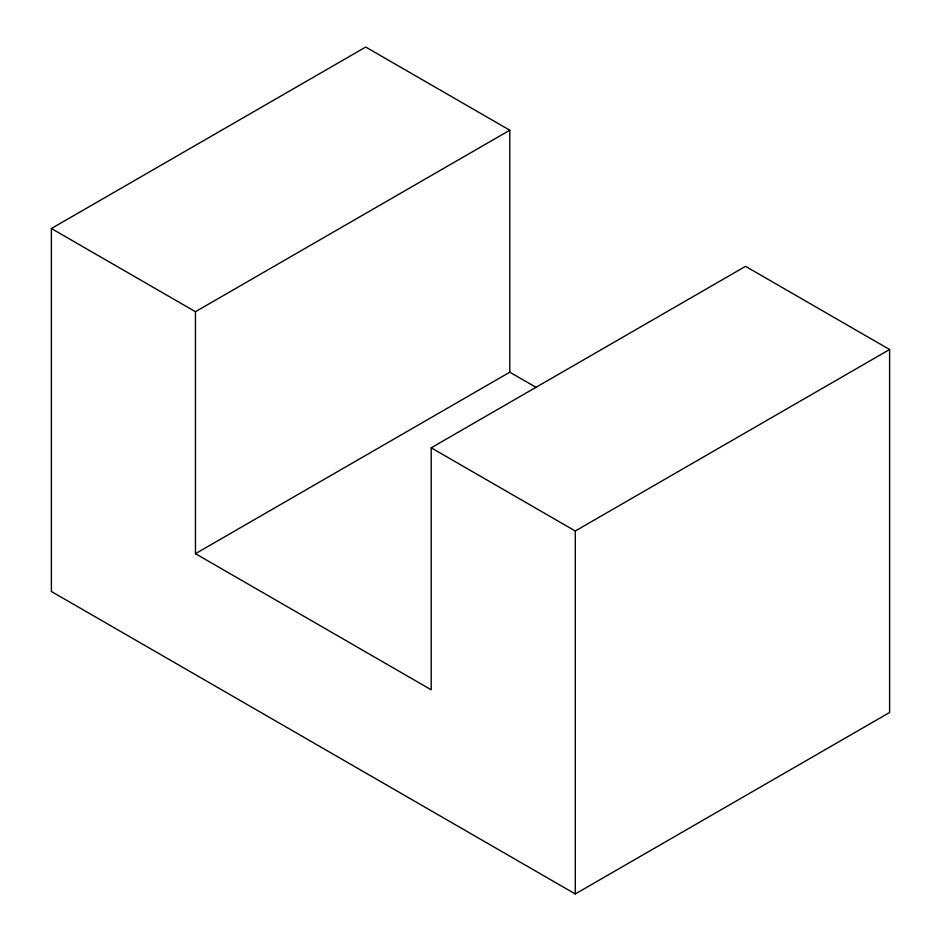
<?xml version="1.0" encoding="UTF-8"?>
<svg xmlns="http://www.w3.org/2000/svg" width="941" height="941" viewBox="0 0 941 941"><rect width="100%" height="100%" fill="white"/><g stroke="black" fill="none" stroke-linecap="round" stroke-linejoin="round"><path stroke-width="1.41" d="M195.457 553.673L431.213 689.788L431.213 447.81L745.543 266.338L889.61 349.511L889.61 712.478L575.28 893.95L51.39 591.489L51.39 228.522L365.72 47.05L509.787 130.223L509.787 372.201L195.457 553.673L195.457 311.706L509.787 130.223M431.213 447.81L575.28 530.995L889.61 349.511M509.787 372.201L536.405 387.563M51.39 228.522L195.457 311.706M575.28 530.995L575.28 893.95"/></g></svg>
